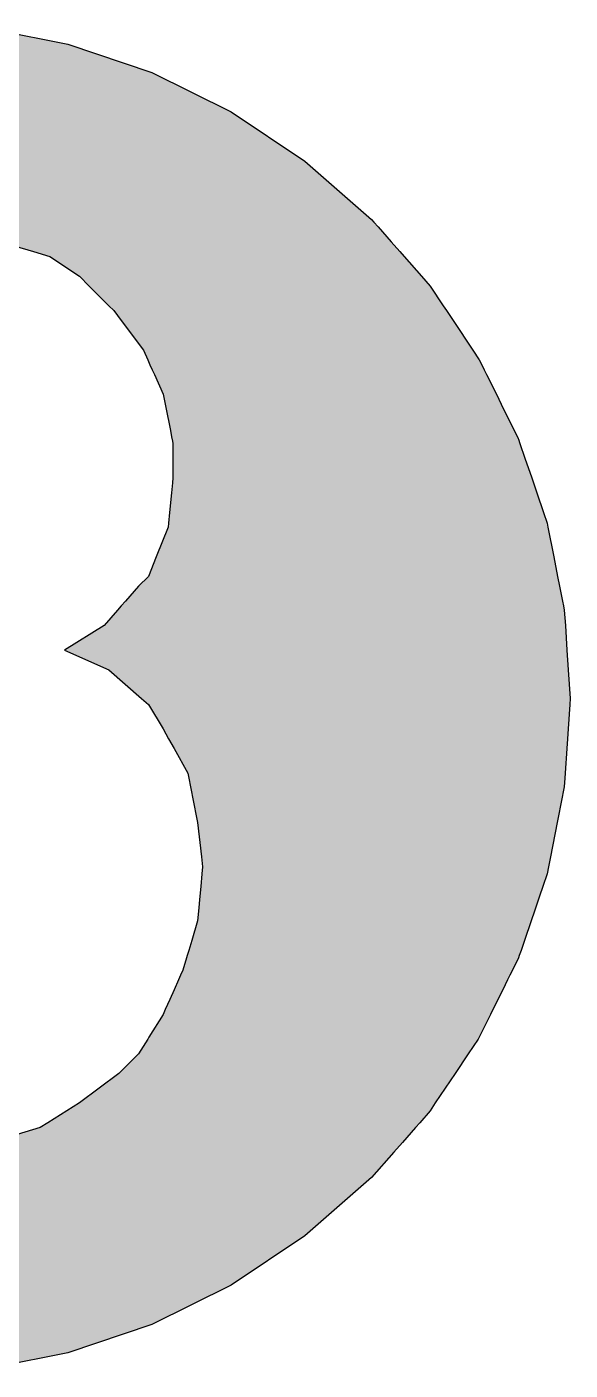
# Model space of a CAD drawing. Extents: x 2842 to 21088, y 6350 to 27079.
# Drawn here: x 3690.9 to 3854.8, y 18899.1 to 19304.7 of the extents above; entities that cross this region are included whole.
import ezdxf

# ---------------------------------------------------------------- set-up
doc = ezdxf.new("R2010")
doc.units = 0
doc.header["$MEASUREMENT"] = 0
doc.layers.add('DLINE', color=1, linetype='CONTINUOUS')

msp = doc.modelspace()

# ---------------------------------------------------------------- linework, layer by layer
at = {"layer": 'DLINE', "color": 1, "linetype": 'CONTINUOUS'}
for p, q in [((3676.976488, 19304.663096), (3703.214155, 19299.444099)), ((3703.214155, 19299.444099), (3728.546139, 19290.845049)), ((3728.546139, 19290.845049), (3752.539004, 19279.013078)), ((3752.539004, 19279.013078), (3774.782224, 19264.150633)), ((3774.782224, 19264.150633), (3794.895212, 19246.512016)), ((3794.895212, 19246.512016), (3795.577478, 19245.734041)), ((3795.577478, 19245.734041), (3796.880459, 19244.248277)), ((3796.880459, 19244.248277), (3799.486419, 19241.276748)), ((3682.968885, 19239.790984), (3692.873981, 19236.819455)), ((3799.486419, 19241.276748), (3800.789399, 19239.790984)), ((3800.789399, 19239.790984), (3803.39536, 19236.819455)), ((3692.873981, 19236.819455), (3697.826528, 19235.333691)), ((3697.826528, 19235.333691), (3706.741114, 19229.390634)), ((3803.39536, 19236.819455), (3804.69834, 19235.333691)), ((3804.69834, 19235.333691), (3809.910262, 19229.390634)), ((3706.741114, 19229.390634), (3709.73272, 19226.399028)), ((3709.73272, 19226.399028), (3715.6557, 19220.476048)), ((3809.910262, 19229.390634), (3812.53383, 19226.399028)), ((3812.53383, 19226.399028), (3816.491438, 19220.476048)), ((3715.6557, 19220.476048), (3717.141464, 19218.990284)), ((3717.141464, 19218.990284), (3719.37011, 19216.018756)), ((3816.491438, 19220.476048), (3817.484194, 19218.990284)), ((3817.484194, 19218.990284), (3819.469706, 19216.018756)), ((3719.37011, 19216.018756), (3726.056049, 19207.10417)), ((3819.469706, 19216.018756), (3825.426242, 19207.10417)), ((3726.056049, 19207.10417), (3727.366433, 19204.155808)), ((3825.426242, 19207.10417), (3827.396274, 19204.155808)), ((3727.366433, 19204.155808), (3728.037068, 19202.646877)), ((3728.037068, 19202.646877), (3728.697408, 19201.161113)), ((3728.037068, 19202.646877), (3728.037068, 19202.646877)), ((3827.396274, 19204.155808), (3828.140396, 19202.646877)), ((3828.140396, 19202.646877), (3828.873094, 19201.161113)), ((3828.140396, 19202.646877), (3828.140396, 19202.646877)), ((3728.697408, 19201.161113), (3729.357748, 19199.675348)), ((3729.357748, 19199.675348), (3731.999107, 19193.732291)), ((3828.873094, 19201.161113), (3829.605792, 19199.675348)), ((3829.605792, 19199.675348), (3832.536584, 19193.732291)), ((3731.999107, 19193.732291), (3732.296259, 19192.246527)), ((3832.536584, 19193.732291), (3833.269281, 19192.246527)), ((3732.296259, 19192.246527), (3732.593412, 19190.760763)), ((3732.593412, 19190.760763), (3732.890565, 19189.274999)), ((3833.269281, 19192.246527), (3834.001979, 19190.760763)), ((3834.001979, 19190.760763), (3834.734677, 19189.274999)), ((3732.890565, 19189.274999), (3734.079177, 19183.331941)), ((3834.734677, 19189.274999), (3837.665469, 19183.331941)), ((3734.079177, 19183.331941), (3734.673482, 19180.360413)), ((3837.665469, 19183.331941), (3839.130864, 19180.360413)), ((3734.673482, 19180.360413), (3734.712976, 19180.162943)), ((3734.712976, 19180.162943), (3734.970635, 19178.874649)), ((3734.970635, 19178.874649), (3734.970635, 19174.417356)), ((3839.130864, 19180.360413), (3839.228246, 19180.162943)), ((3839.228246, 19180.162943), (3839.665563, 19178.874649)), ((3839.665563, 19178.874649), (3841.17861, 19174.417356)), ((3734.970635, 19174.417356), (3734.970635, 19168.474299)), ((3841.17861, 19174.417356), (3843.196006, 19168.474299)), ((3734.822059, 19166.988534), (3734.524906, 19164.017006)), ((3734.970635, 19168.474299), (3734.822059, 19166.988534)), ((3843.196006, 19168.474299), (3843.700355, 19166.988534)), ((3843.700355, 19166.988534), (3844.709053, 19164.017006)), ((3734.524906, 19164.017006), (3733.9306, 19158.073949)), ((3844.709053, 19164.017006), (3846.726449, 19158.073949)), ((3733.9306, 19158.073949), (3733.606301, 19154.830959)), ((3733.9306, 19158.073949), (3733.9306, 19158.073949)), ((3846.726449, 19158.073949), (3847.827296, 19154.830959)), ((3846.726449, 19158.073949), (3846.726449, 19158.073949)), ((3733.484871, 19153.616656), (3729.919037, 19144.70207)), ((3733.606301, 19154.830959), (3733.484871, 19153.616656)), ((3847.827296, 19154.830959), (3848.068836, 19153.616656)), ((3848.068836, 19153.616656), (3849.842057, 19144.70207)), ((3729.919037, 19144.70207), (3727.541814, 19138.759013)), ((3849.842057, 19144.70207), (3851.024204, 19138.759013)), ((3727.541814, 19138.759013), (3724.570285, 19135.787485)), ((3851.024204, 19138.759013), (3851.615278, 19135.787485)), ((3724.570285, 19135.787485), (3720.670154, 19131.330192)), ((3724.570285, 19135.787485), (3724.570285, 19135.787485)), ((3851.615278, 19135.787485), (3852.501889, 19131.330192)), ((3851.615278, 19135.787485), (3851.615278, 19135.787485)), ((3719.37011, 19129.844428), (3718.275366, 19128.593291)), ((3720.670154, 19131.330192), (3719.37011, 19129.844428)), ((3852.501889, 19131.330192), (3852.797426, 19129.844428)), ((3852.797426, 19129.844428), (3853.046292, 19128.593291)), ((3718.275366, 19128.593291), (3714.169935, 19123.90137)), ((3853.046292, 19128.593291), (3853.353817, 19123.90137)), ((3714.169935, 19123.90137), (3702.283821, 19116.472549)), ((3853.353817, 19123.90137), (3853.840728, 19116.472549)), ((3702.283821, 19116.472549), (3715.6557, 19110.529492)), ((3853.840728, 19116.472549), (3854.230256, 19110.529492)), ((3715.6557, 19110.529492), (3725.519262, 19101.898875)), ((3854.230256, 19110.529492), (3854.795937, 19101.898875)), ((3725.519262, 19101.898875), (3727.541814, 19100.129142)), ((3854.795937, 19101.898875), (3854.679942, 19100.129142)), ((3727.541814, 19100.129142), (3731.999107, 19092.700321)), ((3854.679942, 19100.129142), (3854.193032, 19092.700321)), ((3731.999107, 19092.700321), (3733.649956, 19089.728792)), ((3731.999107, 19092.700321), (3731.999107, 19092.700321)), ((3854.193032, 19092.700321), (3853.998267, 19089.728792)), ((3854.193032, 19092.700321), (3854.193032, 19092.700321)), ((3733.649956, 19089.728792), (3735.300805, 19086.757264)), ((3853.998267, 19089.728792), (3853.803503, 19086.757264)), ((3735.300805, 19086.757264), (3739.427928, 19079.328442)), ((3853.803503, 19086.757264), (3853.316592, 19079.328442)), ((3739.427928, 19079.328442), (3739.725081, 19077.842678)), ((3739.725081, 19077.842678), (3740.252725, 19075.204459)), ((3853.21921, 19077.842678), (3853.046292, 19075.204459)), ((3853.316592, 19079.328442), (3853.21921, 19077.842678)), ((3740.252725, 19075.204459), (3742.102304, 19065.956564)), ((3853.046292, 19075.204459), (3851.206771, 19065.956564)), ((3742.102304, 19065.956564), (3742.399456, 19064.4708)), ((3742.399456, 19064.4708), (3743.555051, 19054.07045)), ((3850.911235, 19064.4708), (3848.842476, 19054.07045)), ((3851.206771, 19065.956564), (3850.911235, 19064.4708)), ((3743.555051, 19054.07045), (3743.885221, 19051.098921)), ((3848.842476, 19054.07045), (3848.251403, 19051.098921)), ((3743.691391, 19048.966792), (3743.344943, 19045.155864)), ((3743.885221, 19051.098921), (3743.691391, 19048.966792)), ((3847.827296, 19048.966792), (3846.53366, 19045.155864)), ((3848.251403, 19051.098921), (3847.827296, 19048.966792)), ((3743.344943, 19045.155864), (3743.074804, 19042.184335)), ((3846.53366, 19045.155864), (3845.524962, 19042.184335)), ((3743.074804, 19042.184335), (3742.669595, 19037.727043)), ((3845.524962, 19042.184335), (3844.011915, 19037.727043)), ((3742.669595, 19037.727043), (3742.399456, 19034.755514)), ((3844.011915, 19037.727043), (3843.003217, 19034.755514)), ((3742.399456, 19034.755514), (3740.616539, 19028.812457)), ((3843.003217, 19034.755514), (3840.985821, 19028.812457)), ((3740.616539, 19028.812457), (3739.725081, 19025.840928)), ((3840.985821, 19028.812457), (3839.977123, 19025.840928)), ((3739.063244, 19023.634807), (3737.942164, 19019.897871)), ((3739.279351, 19024.355164), (3739.063244, 19023.634807)), ((3739.725081, 19025.840928), (3739.279351, 19024.355164)), ((3839.228246, 19023.634807), (3837.385393, 19019.897871)), ((3839.472774, 19024.355164), (3839.228246, 19023.634807)), ((3839.977123, 19025.840928), (3839.472774, 19024.355164)), ((3737.942164, 19019.897871), (3737.281824, 19018.412107)), ((3837.385393, 19019.897871), (3836.652695, 19018.412107)), ((3736.621484, 19016.926343), (3735.300805, 19013.954814)), ((3737.281824, 19018.412107), (3736.621484, 19016.926343)), ((3835.919997, 19016.926343), (3834.454601, 19013.954814)), ((3836.652695, 19018.412107), (3835.919997, 19016.926343)), ((3735.300805, 19013.954814), (3733.980126, 19010.983286)), ((3834.454601, 19013.954814), (3832.989206, 19010.983286)), ((3732.659446, 19008.011757), (3731.999107, 19006.525993)), ((3733.319786, 19009.497521), (3732.659446, 19008.011757)), ((3733.980126, 19010.983286), (3733.319786, 19009.497521)), ((3831.52381, 19008.011757), (3830.791112, 19006.525993)), ((3832.256508, 19009.497521), (3831.52381, 19008.011757)), ((3832.989206, 19010.983286), (3832.256508, 19009.497521)), ((3731.999107, 19006.525993), (3727.696575, 18999.641943)), ((3830.791112, 19006.525993), (3827.396274, 18999.641943)), ((3727.356093, 18999.097171), (3724.570285, 18994.639879)), ((3727.696575, 18999.641943), (3727.356093, 18999.097171)), ((3827.03227, 18999.097171), (3824.054002, 18994.639879)), ((3827.396274, 18999.641943), (3827.03227, 18999.097171)), ((3724.570285, 18994.639879), (3718.627228, 18988.696822)), ((3824.054002, 18994.639879), (3820.082978, 18988.696822)), ((3718.627228, 18988.696822), (3706.741114, 18979.782236)), ((3820.082978, 18988.696822), (3814.126442, 18979.782236)), ((3706.741114, 18979.782236), (3702.927492, 18977.398722)), ((3814.126442, 18979.782236), (3812.53383, 18977.398722)), ((3702.927492, 18977.398722), (3697.232223, 18973.839179)), ((3812.53383, 18977.398722), (3809.412194, 18973.839179)), ((3694.855, 18972.353414), (3679.997357, 18967.896122)), ((3697.232223, 18973.839179), (3694.855, 18972.353414)), ((3808.109213, 18972.353414), (3804.200272, 18967.896122)), ((3809.412194, 18973.839179), (3808.109213, 18972.353414)), ((3804.200272, 18967.896122), (3801.594312, 18964.924593)), ((3801.594312, 18964.924593), (3794.895212, 18957.285734)), ((3794.895212, 18957.285734), (3774.782224, 18939.647117)), ((3774.782224, 18939.647117), (3752.539004, 18924.784672)), ((3752.539004, 18924.784672), (3728.546139, 18912.952701)), ((3728.546139, 18912.952701), (3703.214155, 18904.353651)), ((3703.214155, 18904.353651), (3676.976488, 18899.134654))]:
    msp.add_line(p, q, dxfattribs=at)
for points in [[(3623.587655, 19304.663096), (3597.349988, 19299.444099), (3703.214155, 19299.444099)], [(3597.349988, 19299.444099), (3572.018004, 19290.845049), (3728.546139, 19290.845049)], [(3572.018004, 19290.845049), (3548.025139, 19279.013078), (3752.539004, 19279.013078)], [(3548.025139, 19279.013078), (3525.781919, 19264.150633), (3774.782224, 19264.150633)], [(3525.781919, 19264.150633), (3505.66893, 19246.512016), (3794.895212, 19246.512016)], [(3505.66893, 19246.512016), (3504.986665, 19245.734041), (3795.577478, 19245.734041)], [(3651.767836, 19245.734041), (3668.111243, 19244.248277), (3796.880459, 19244.248277)], [(3668.111243, 19244.248277), (3678.016338, 19241.276748), (3799.486419, 19241.276748)], [(3678.016338, 19241.276748), (3682.968885, 19239.790984), (3800.789399, 19239.790984)], [(3682.968885, 19239.790984), (3692.873981, 19236.819455), (3803.39536, 19236.819455)], [(3692.873981, 19236.819455), (3697.826528, 19235.333691), (3804.69834, 19235.333691)], [(3697.826528, 19235.333691), (3706.741114, 19229.390634), (3809.910262, 19229.390634)], [(3706.741114, 19229.390634), (3709.73272, 19226.399028), (3812.53383, 19226.399028)], [(3709.73272, 19226.399028), (3715.6557, 19220.476048), (3816.491438, 19220.476048)], [(3715.6557, 19220.476048), (3717.141464, 19218.990284), (3817.484194, 19218.990284)], [(3717.141464, 19218.990284), (3719.37011, 19216.018756), (3819.469706, 19216.018756)], [(3719.37011, 19216.018756), (3726.056049, 19207.10417), (3825.426242, 19207.10417)], [(3726.056049, 19207.10417), (3727.366433, 19204.155808), (3827.396274, 19204.155808)], [(3727.366433, 19204.155808), (3728.037068, 19202.646877), (3828.140396, 19202.646877)], [(3728.037068, 19202.646877), (3728.697408, 19201.161113), (3828.873094, 19201.161113)], [(3728.037068, 19202.646877), (3828.140396, 19202.646877), (3828.140396, 19202.646877)], [(3728.037068, 19202.646877), (3728.037068, 19202.646877), (3828.140396, 19202.646877)], [(3728.697408, 19201.161113), (3729.357748, 19199.675348), (3829.605792, 19199.675348)], [(3729.357748, 19199.675348), (3731.999107, 19193.732291), (3832.536584, 19193.732291)], [(3731.999107, 19193.732291), (3732.296259, 19192.246527), (3833.269281, 19192.246527)], [(3732.296259, 19192.246527), (3732.593412, 19190.760763), (3834.001979, 19190.760763)], [(3732.593412, 19190.760763), (3732.890565, 19189.274999), (3834.734677, 19189.274999)], [(3732.890565, 19189.274999), (3734.079177, 19183.331941), (3837.665469, 19183.331941)], [(3734.079177, 19183.331941), (3734.673482, 19180.360413), (3839.130864, 19180.360413)], [(3734.673482, 19180.360413), (3734.712976, 19180.162943), (3839.228246, 19180.162943)], [(3734.712976, 19180.162943), (3734.970635, 19178.874649), (3839.665563, 19178.874649)], [(3734.970635, 19178.874649), (3734.970635, 19174.417356), (3841.17861, 19174.417356)], [(3734.970635, 19174.417356), (3734.970635, 19168.474299), (3843.196006, 19168.474299)], [(3734.822059, 19166.988534), (3734.524906, 19164.017006), (3844.709053, 19164.017006)], [(3734.970635, 19168.474299), (3734.822059, 19166.988534), (3843.700355, 19166.988534)], [(3734.524906, 19164.017006), (3733.9306, 19158.073949), (3846.726449, 19158.073949)], [(3733.9306, 19158.073949), (3733.606301, 19154.830959), (3847.827296, 19154.830959)], [(3733.9306, 19158.073949), (3846.726449, 19158.073949), (3846.726449, 19158.073949)], [(3733.9306, 19158.073949), (3733.9306, 19158.073949), (3846.726449, 19158.073949)], [(3733.484871, 19153.616656), (3729.919037, 19144.70207), (3849.842057, 19144.70207)], [(3733.606301, 19154.830959), (3733.484871, 19153.616656), (3848.068836, 19153.616656)], [(3729.919037, 19144.70207), (3727.541814, 19138.759013), (3851.024204, 19138.759013)], [(3727.541814, 19138.759013), (3724.570285, 19135.787485), (3851.615278, 19135.787485)], [(3724.570285, 19135.787485), (3720.670154, 19131.330192), (3852.501889, 19131.330192)], [(3724.570285, 19135.787485), (3851.615278, 19135.787485), (3851.615278, 19135.787485)], [(3724.570285, 19135.787485), (3724.570285, 19135.787485), (3851.615278, 19135.787485)], [(3719.37011, 19129.844428), (3718.275366, 19128.593291), (3853.046292, 19128.593291)], [(3720.670154, 19131.330192), (3719.37011, 19129.844428), (3852.797426, 19129.844428)], [(3718.275366, 19128.593291), (3714.169935, 19123.90137), (3853.353817, 19123.90137)], [(3714.169935, 19123.90137), (3702.283821, 19116.472549), (3853.840728, 19116.472549)], [(3702.283821, 19116.472549), (3715.6557, 19110.529492), (3854.230256, 19110.529492)], [(3715.6557, 19110.529492), (3725.519262, 19101.898875), (3854.795937, 19101.898875)], [(3725.519262, 19101.898875), (3727.541814, 19100.129142), (3854.679942, 19100.129142)], [(3727.541814, 19100.129142), (3731.999107, 19092.700321), (3854.193032, 19092.700321)], [(3731.999107, 19092.700321), (3733.649956, 19089.728792), (3853.998267, 19089.728792)], [(3731.999107, 19092.700321), (3854.193032, 19092.700321), (3854.193032, 19092.700321)], [(3731.999107, 19092.700321), (3731.999107, 19092.700321), (3854.193032, 19092.700321)], [(3733.649956, 19089.728792), (3735.300805, 19086.757264), (3853.803503, 19086.757264)], [(3735.300805, 19086.757264), (3739.427928, 19079.328442), (3853.316592, 19079.328442)], [(3739.427928, 19079.328442), (3739.725081, 19077.842678), (3853.21921, 19077.842678)], [(3739.725081, 19077.842678), (3740.252725, 19075.204459), (3853.046292, 19075.204459)], [(3740.252725, 19075.204459), (3742.102304, 19065.956564), (3851.206771, 19065.956564)], [(3742.102304, 19065.956564), (3742.399456, 19064.4708), (3850.911235, 19064.4708)], [(3742.399456, 19064.4708), (3743.555051, 19054.07045), (3848.842476, 19054.07045)], [(3743.555051, 19054.07045), (3743.885221, 19051.098921), (3848.251403, 19051.098921)], [(3743.691391, 19048.966792), (3743.344943, 19045.155864), (3846.53366, 19045.155864)], [(3743.885221, 19051.098921), (3743.691391, 19048.966792), (3847.827296, 19048.966792)], [(3743.344943, 19045.155864), (3743.074804, 19042.184335), (3845.524962, 19042.184335)], [(3743.074804, 19042.184335), (3742.669595, 19037.727043), (3844.011915, 19037.727043)], [(3742.669595, 19037.727043), (3742.399456, 19034.755514), (3843.003217, 19034.755514)], [(3742.399456, 19034.755514), (3740.616539, 19028.812457), (3840.985821, 19028.812457)], [(3740.616539, 19028.812457), (3739.725081, 19025.840928), (3839.977123, 19025.840928)], [(3739.063244, 19023.634807), (3737.942164, 19019.897871), (3837.385393, 19019.897871)], [(3739.279351, 19024.355164), (3739.063244, 19023.634807), (3839.228246, 19023.634807)], [(3739.725081, 19025.840928), (3739.279351, 19024.355164), (3839.472774, 19024.355164)], [(3737.942164, 19019.897871), (3737.281824, 19018.412107), (3836.652695, 19018.412107)], [(3736.621484, 19016.926343), (3735.300805, 19013.954814), (3834.454601, 19013.954814)], [(3737.281824, 19018.412107), (3736.621484, 19016.926343), (3835.919997, 19016.926343)], [(3735.300805, 19013.954814), (3733.980126, 19010.983286), (3832.989206, 19010.983286)], [(3732.659446, 19008.011757), (3731.999107, 19006.525993), (3830.791112, 19006.525993)], [(3733.319786, 19009.497521), (3732.659446, 19008.011757), (3831.52381, 19008.011757)], [(3733.980126, 19010.983286), (3733.319786, 19009.497521), (3832.256508, 19009.497521)], [(3731.999107, 19006.525993), (3727.696575, 18999.641943), (3827.396274, 18999.641943)], [(3727.356093, 18999.097171), (3724.570285, 18994.639879), (3824.054002, 18994.639879)], [(3727.696575, 18999.641943), (3727.356093, 18999.097171), (3827.03227, 18999.097171)], [(3724.570285, 18994.639879), (3718.627228, 18988.696822), (3820.082978, 18988.696822)], [(3718.627228, 18988.696822), (3706.741114, 18979.782236), (3814.126442, 18979.782236)], [(3706.741114, 18979.782236), (3702.927492, 18977.398722), (3812.53383, 18977.398722)], [(3702.927492, 18977.398722), (3697.232223, 18973.839179), (3809.412194, 18973.839179)], [(3694.855, 18972.353414), (3679.997357, 18967.896122), (3804.200272, 18967.896122)], [(3697.232223, 18973.839179), (3694.855, 18972.353414), (3808.109213, 18972.353414)], [(3679.997357, 18967.896122), (3665.139714, 18964.924593), (3801.594312, 18964.924593)], [(3498.969831, 18964.924593), (3505.66893, 18957.285734), (3794.895212, 18957.285734)], [(3505.66893, 18957.285734), (3525.781919, 18939.647117), (3774.782224, 18939.647117)], [(3525.781919, 18939.647117), (3548.025139, 18924.784672), (3752.539004, 18924.784672)], [(3548.025139, 18924.784672), (3572.018004, 18912.952701), (3728.546139, 18912.952701)], [(3572.018004, 18912.952701), (3597.349988, 18904.353651), (3703.214155, 18904.353651)]]:
    msp.add_solid(points, dxfattribs=at)
at = {"layer": 'DLINE', "color": 1, "linetype": 'CONTINUOUS', "extrusion": (0, 0, -1)}
for points in [[(-3623.587655, 19304.663096), (-3676.976488, 19304.663096), (-3703.214155, 19299.444099)], [(-3597.349988, 19299.444099), (-3703.214155, 19299.444099), (-3728.546139, 19290.845049)], [(-3572.018004, 19290.845049), (-3728.546139, 19290.845049), (-3752.539004, 19279.013078)], [(-3548.025139, 19279.013078), (-3752.539004, 19279.013078), (-3774.782224, 19264.150633)], [(-3525.781919, 19264.150633), (-3774.782224, 19264.150633), (-3794.895212, 19246.512016)], [(-3505.66893, 19246.512016), (-3794.895212, 19246.512016), (-3795.577478, 19245.734041)], [(-3651.767836, 19245.734041), (-3795.577478, 19245.734041), (-3796.880459, 19244.248277)], [(-3668.111243, 19244.248277), (-3796.880459, 19244.248277), (-3799.486419, 19241.276748)], [(-3678.016338, 19241.276748), (-3799.486419, 19241.276748), (-3800.789399, 19239.790984)], [(-3682.968885, 19239.790984), (-3800.789399, 19239.790984), (-3803.39536, 19236.819455)], [(-3692.873981, 19236.819455), (-3803.39536, 19236.819455), (-3804.69834, 19235.333691)], [(-3697.826528, 19235.333691), (-3804.69834, 19235.333691), (-3809.910262, 19229.390634)], [(-3706.741114, 19229.390634), (-3809.910262, 19229.390634), (-3812.53383, 19226.399028)], [(-3709.73272, 19226.399028), (-3812.53383, 19226.399028), (-3816.491438, 19220.476048)], [(-3715.6557, 19220.476048), (-3816.491438, 19220.476048), (-3817.484194, 19218.990284)], [(-3717.141464, 19218.990284), (-3817.484194, 19218.990284), (-3819.469706, 19216.018756)], [(-3719.37011, 19216.018756), (-3819.469706, 19216.018756), (-3825.426242, 19207.10417)], [(-3726.056049, 19207.10417), (-3825.426242, 19207.10417), (-3827.396274, 19204.155808)], [(-3727.366433, 19204.155808), (-3827.396274, 19204.155808), (-3828.140396, 19202.646877)], [(-3728.037068, 19202.646877), (-3828.140396, 19202.646877), (-3828.873094, 19201.161113)], [(-3728.697408, 19201.161113), (-3828.873094, 19201.161113), (-3829.605792, 19199.675348)], [(-3729.357748, 19199.675348), (-3829.605792, 19199.675348), (-3832.536584, 19193.732291)], [(-3731.999107, 19193.732291), (-3832.536584, 19193.732291), (-3833.269281, 19192.246527)], [(-3732.296259, 19192.246527), (-3833.269281, 19192.246527), (-3834.001979, 19190.760763)], [(-3732.593412, 19190.760763), (-3834.001979, 19190.760763), (-3834.734677, 19189.274999)], [(-3732.890565, 19189.274999), (-3834.734677, 19189.274999), (-3837.665469, 19183.331941)], [(-3734.079177, 19183.331941), (-3837.665469, 19183.331941), (-3839.130864, 19180.360413)], [(-3734.673482, 19180.360413), (-3839.130864, 19180.360413), (-3839.228246, 19180.162943)], [(-3734.712976, 19180.162943), (-3839.228246, 19180.162943), (-3839.665563, 19178.874649)], [(-3734.970635, 19178.874649), (-3839.665563, 19178.874649), (-3841.17861, 19174.417356)], [(-3734.970635, 19174.417356), (-3841.17861, 19174.417356), (-3843.196006, 19168.474299)], [(-3734.822059, 19166.988534), (-3843.700355, 19166.988534), (-3844.709053, 19164.017006)], [(-3734.970635, 19168.474299), (-3843.196006, 19168.474299), (-3843.700355, 19166.988534)], [(-3734.524906, 19164.017006), (-3844.709053, 19164.017006), (-3846.726449, 19158.073949)], [(-3733.9306, 19158.073949), (-3846.726449, 19158.073949), (-3847.827296, 19154.830959)], [(-3733.484871, 19153.616656), (-3848.068836, 19153.616656), (-3849.842057, 19144.70207)], [(-3733.606301, 19154.830959), (-3847.827296, 19154.830959), (-3848.068836, 19153.616656)], [(-3729.919037, 19144.70207), (-3849.842057, 19144.70207), (-3851.024204, 19138.759013)], [(-3727.541814, 19138.759013), (-3851.024204, 19138.759013), (-3851.615278, 19135.787485)], [(-3724.570285, 19135.787485), (-3851.615278, 19135.787485), (-3852.501889, 19131.330192)], [(-3719.37011, 19129.844428), (-3852.797426, 19129.844428), (-3853.046292, 19128.593291)], [(-3720.670154, 19131.330192), (-3852.501889, 19131.330192), (-3852.797426, 19129.844428)], [(-3718.275366, 19128.593291), (-3853.046292, 19128.593291), (-3853.353817, 19123.90137)], [(-3714.169935, 19123.90137), (-3853.353817, 19123.90137), (-3853.840728, 19116.472549)], [(-3702.283821, 19116.472549), (-3853.840728, 19116.472549), (-3854.230256, 19110.529492)], [(-3715.6557, 19110.529492), (-3854.230256, 19110.529492), (-3854.795937, 19101.898875)], [(-3725.519262, 19101.898875), (-3854.795937, 19101.898875), (-3854.679942, 19100.129142)], [(-3727.541814, 19100.129142), (-3854.679942, 19100.129142), (-3854.193032, 19092.700321)], [(-3731.999107, 19092.700321), (-3854.193032, 19092.700321), (-3853.998267, 19089.728792)], [(-3733.649956, 19089.728792), (-3853.998267, 19089.728792), (-3853.803503, 19086.757264)], [(-3735.300805, 19086.757264), (-3853.803503, 19086.757264), (-3853.316592, 19079.328442)], [(-3739.427928, 19079.328442), (-3853.316592, 19079.328442), (-3853.21921, 19077.842678)], [(-3739.725081, 19077.842678), (-3853.21921, 19077.842678), (-3853.046292, 19075.204459)], [(-3740.252725, 19075.204459), (-3853.046292, 19075.204459), (-3851.206771, 19065.956564)], [(-3742.102304, 19065.956564), (-3851.206771, 19065.956564), (-3850.911235, 19064.4708)], [(-3742.399456, 19064.4708), (-3850.911235, 19064.4708), (-3848.842476, 19054.07045)], [(-3743.555051, 19054.07045), (-3848.842476, 19054.07045), (-3848.251403, 19051.098921)], [(-3743.691391, 19048.966792), (-3847.827296, 19048.966792), (-3846.53366, 19045.155864)], [(-3743.885221, 19051.098921), (-3848.251403, 19051.098921), (-3847.827296, 19048.966792)], [(-3743.344943, 19045.155864), (-3846.53366, 19045.155864), (-3845.524962, 19042.184335)], [(-3743.074804, 19042.184335), (-3845.524962, 19042.184335), (-3844.011915, 19037.727043)], [(-3742.669595, 19037.727043), (-3844.011915, 19037.727043), (-3843.003217, 19034.755514)], [(-3742.399456, 19034.755514), (-3843.003217, 19034.755514), (-3840.985821, 19028.812457)], [(-3740.616539, 19028.812457), (-3840.985821, 19028.812457), (-3839.977123, 19025.840928)], [(-3739.063244, 19023.634807), (-3839.228246, 19023.634807), (-3837.385393, 19019.897871)], [(-3739.279351, 19024.355164), (-3839.472774, 19024.355164), (-3839.228246, 19023.634807)], [(-3739.725081, 19025.840928), (-3839.977123, 19025.840928), (-3839.472774, 19024.355164)], [(-3737.942164, 19019.897871), (-3837.385393, 19019.897871), (-3836.652695, 19018.412107)], [(-3736.621484, 19016.926343), (-3835.919997, 19016.926343), (-3834.454601, 19013.954814)], [(-3737.281824, 19018.412107), (-3836.652695, 19018.412107), (-3835.919997, 19016.926343)], [(-3735.300805, 19013.954814), (-3834.454601, 19013.954814), (-3832.989206, 19010.983286)], [(-3732.659446, 19008.011757), (-3831.52381, 19008.011757), (-3830.791112, 19006.525993)], [(-3733.319786, 19009.497521), (-3832.256508, 19009.497521), (-3831.52381, 19008.011757)], [(-3733.980126, 19010.983286), (-3832.989206, 19010.983286), (-3832.256508, 19009.497521)], [(-3731.999107, 19006.525993), (-3830.791112, 19006.525993), (-3827.396274, 18999.641943)], [(-3727.356093, 18999.097171), (-3827.03227, 18999.097171), (-3824.054002, 18994.639879)], [(-3727.696575, 18999.641943), (-3827.396274, 18999.641943), (-3827.03227, 18999.097171)], [(-3724.570285, 18994.639879), (-3824.054002, 18994.639879), (-3820.082978, 18988.696822)], [(-3718.627228, 18988.696822), (-3820.082978, 18988.696822), (-3814.126442, 18979.782236)], [(-3706.741114, 18979.782236), (-3814.126442, 18979.782236), (-3812.53383, 18977.398722)], [(-3702.927492, 18977.398722), (-3812.53383, 18977.398722), (-3809.412194, 18973.839179)], [(-3694.855, 18972.353414), (-3808.109213, 18972.353414), (-3804.200272, 18967.896122)], [(-3697.232223, 18973.839179), (-3809.412194, 18973.839179), (-3808.109213, 18972.353414)], [(-3679.997357, 18967.896122), (-3804.200272, 18967.896122), (-3801.594312, 18964.924593)], [(-3498.969831, 18964.924593), (-3801.594312, 18964.924593), (-3794.895212, 18957.285734)], [(-3505.66893, 18957.285734), (-3794.895212, 18957.285734), (-3774.782224, 18939.647117)], [(-3525.781919, 18939.647117), (-3774.782224, 18939.647117), (-3752.539004, 18924.784672)], [(-3548.025139, 18924.784672), (-3752.539004, 18924.784672), (-3728.546139, 18912.952701)], [(-3572.018004, 18912.952701), (-3728.546139, 18912.952701), (-3703.214155, 18904.353651)], [(-3597.349988, 18904.353651), (-3703.214155, 18904.353651), (-3676.976488, 18899.134654)]]:
    msp.add_solid(points, dxfattribs=at)

doc.saveas('drawing.dxf')
